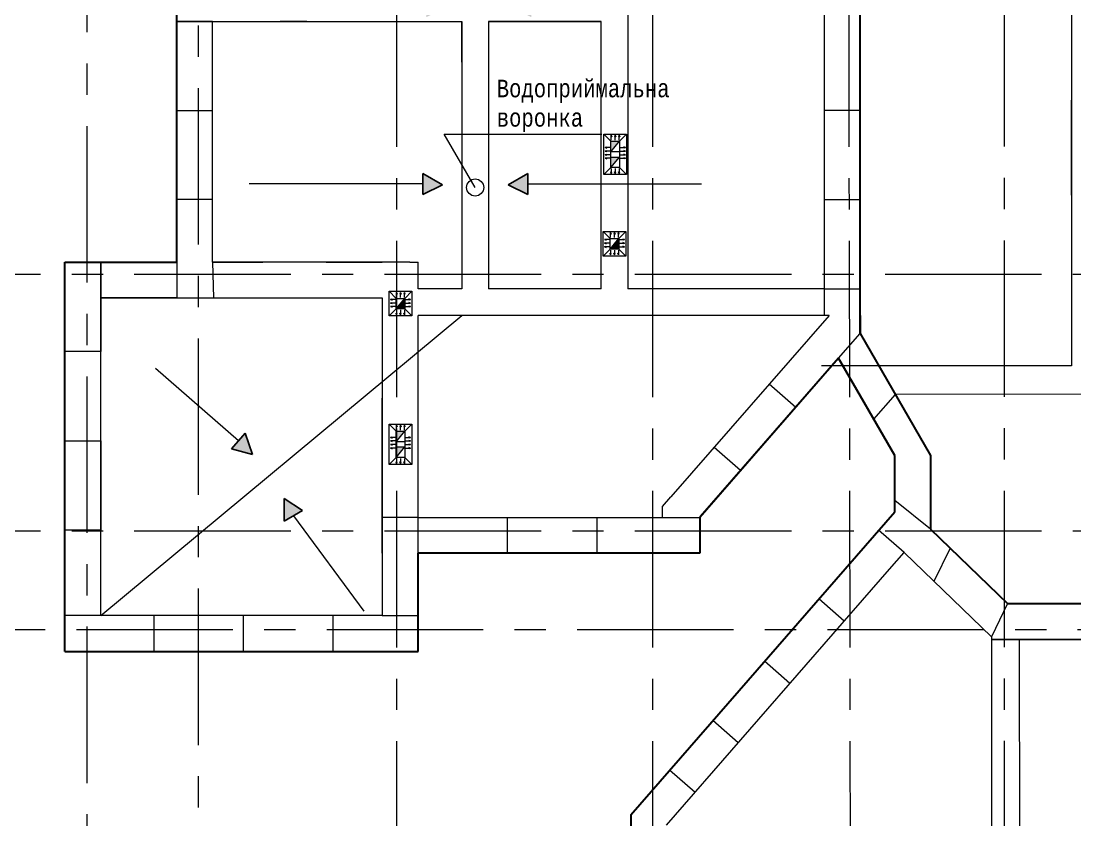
# Model space of a CAD drawing. Header units: millimetres. Extents: x -689206 to 4969298, y -1019800 to 703299.
# Drawn here: x 806179 to 821151, y -362567 to -351215 of the extents above; entities that cross this region are included whole.
import ezdxf

# ---------------------------------------------------------------- set-up
doc = ezdxf.new("R2010")
doc.units = ezdxf.units.MM
doc.linetypes.add('осеваяX2', pattern=[101.6, 63.5, -12.7, 12.7, -12.7])
doc.layers.add('кровля', color=211, linetype='Continuous')
doc.layers.add('четотам', color=7, linetype='Continuous')
doc.layers.add('РАЗМЕРЫ', color=7, linetype='Continuous', lineweight=9)
doc.layers.add('стены', color=7, linetype='Continuous', lineweight=20)
doc.styles.add('Аннотативный', font='isocteur.ttf', dxfattribs={"width": 0.7, "height": 250})

msp = doc.modelspace()

# ---------------------------------------------------------------- hatches: boundary and pattern name
at = {"layer": 'кровля', "lineweight": 5}
h = msp.add_hatch(color=7, dxfattribs=at)
h.dxf.hatch_style = 1
h.paths.add_polyline_path([(814564.4, -352862), (814572.5, -352862), (814564.4, -352838.3)])
h.paths.add_polyline_path([(814556.3, -352862), (814564.4, -352862), (814564.4, -352838.3)])
h = msp.add_hatch(color=7, dxfattribs=at)
h.dxf.hatch_style = 1
h.paths.add_polyline_path([(814619.7, -352862), (814627.8, -352862), (814619.7, -352838.3)])
h.paths.add_polyline_path([(814611.5, -352862), (814619.7, -352862), (814619.7, -352838.3)])
h = msp.add_hatch(color=7, dxfattribs=at)
h.dxf.hatch_style = 1
h.paths.add_polyline_path([(814675, -352838.3), (814666.8, -352862), (814675, -352862)])
h.paths.add_polyline_path([(814675, -352838.3), (814675, -352862), (814683.1, -352862)])
h = msp.add_hatch(color=7, dxfattribs=at)
h.dxf.hatch_style = 1
h.paths.add_polyline_path([(814475.7, -353012.6), (814499.3, -353020.8), (814499.3, -353012.6)])
h.paths.add_polyline_path([(814475.7, -353012.6), (814499.3, -353012.6), (814499.3, -353004.5)])
h = msp.add_hatch(color=7, dxfattribs=at)
h.dxf.hatch_style = 1
h.paths.add_polyline_path([(814740, -353012.6), (814740, -353020.8), (814763.7, -353012.6)])
h.paths.add_polyline_path([(814740, -353004.5), (814740, -353012.6), (814763.7, -353012.6)])
h = msp.add_hatch(color=7, dxfattribs=at)
h.dxf.hatch_style = 1
h.paths.add_polyline_path([(814475.7, -353062.4), (814499.3, -353070.6), (814499.3, -353062.4)])
h.paths.add_polyline_path([(814475.7, -353062.4), (814499.3, -353062.4), (814499.3, -353054.3)])
h = msp.add_hatch(color=7, dxfattribs=at)
h.dxf.hatch_style = 1
h.paths.add_polyline_path([(814475.7, -353113.7), (814499.3, -353121.8), (814499.3, -353113.7)])
h.paths.add_polyline_path([(814475.7, -353113.7), (814499.3, -353113.7), (814499.3, -353105.5)])
h = msp.add_hatch(color=7, dxfattribs=at)
h.dxf.hatch_style = 1
h.paths.add_polyline_path([(814499.3, -353164.9), (814499.3, -353156.8), (814475.7, -353164.9)])
h.paths.add_polyline_path([(814499.3, -353173.1), (814499.3, -353164.9), (814475.7, -353164.9)])
h = msp.add_hatch(color=7, dxfattribs=at)
h.dxf.hatch_style = 1
h.paths.add_polyline_path([(814740, -353062.4), (814740, -353070.6), (814763.7, -353062.4)])
h.paths.add_polyline_path([(814740, -353054.3), (814740, -353062.4), (814763.7, -353062.4)])
h = msp.add_hatch(color=7, dxfattribs=at)
h.dxf.hatch_style = 1
h.paths.add_polyline_path([(814740, -353113.7), (814740, -353121.8), (814763.7, -353113.7)])
h.paths.add_polyline_path([(814740, -353105.5), (814740, -353113.7), (814763.7, -353113.7)])
h = msp.add_hatch(color=7, dxfattribs=at)
h.dxf.hatch_style = 1
h.paths.add_polyline_path([(814763.7, -353164.9), (814740, -353156.8), (814740, -353164.9)])
h.paths.add_polyline_path([(814763.7, -353164.9), (814740, -353164.9), (814740, -353173.1)])
h = msp.add_hatch(color=7, dxfattribs=at)
h.dxf.hatch_style = 1
h.paths.add_polyline_path([(814564.4, -353382.2), (814572.5, -353358.6), (814564.4, -353358.6)])
h.paths.add_polyline_path([(814564.4, -353382.2), (814564.4, -353358.6), (814556.3, -353358.6)])
h = msp.add_hatch(color=7, dxfattribs=at)
h.dxf.hatch_style = 1
h.paths.add_polyline_path([(814619.7, -353382.2), (814627.8, -353358.6), (814619.7, -353358.6)])
h.paths.add_polyline_path([(814619.7, -353382.2), (814619.7, -353358.6), (814611.5, -353358.6)])
h = msp.add_hatch(color=7, dxfattribs=at)
h.dxf.hatch_style = 1
h.paths.add_polyline_path([(814675, -353358.6), (814666.8, -353358.6), (814675, -353382.2)])
h.paths.add_polyline_path([(814683.1, -353358.6), (814675, -353358.6), (814675, -353382.2)])
at = {"layer": 'кровля', "lineweight": 5, "true_color": 0x000000}
h = msp.add_hatch(color=18, dxfattribs=at)
h.dxf.hatch_style = 1
h.paths.add_polyline_path([(814554.4, -354245.1), (814562.5, -354245.1), (814554.4, -354221.4)])
h.paths.add_polyline_path([(814546.3, -354245.1), (814554.4, -354245.1), (814554.4, -354221.4)])
h = msp.add_hatch(color=18, dxfattribs=at)
h.dxf.hatch_style = 1
h.paths.add_polyline_path([(814609.7, -354245.1), (814617.8, -354245.1), (814609.7, -354221.4)])
h.paths.add_polyline_path([(814601.5, -354245.1), (814609.7, -354245.1), (814609.7, -354221.4)])
h = msp.add_hatch(color=18, dxfattribs=at)
h.dxf.hatch_style = 1
h.paths.add_polyline_path([(814665, -354221.4), (814656.8, -354245.1), (814665, -354245.1)])
h.paths.add_polyline_path([(814665, -354221.4), (814665, -354245.1), (814673.1, -354245.1)])
h = msp.add_hatch(color=18, dxfattribs=at)
h.dxf.hatch_style = 1
h.paths.add_polyline_path([(814465.7, -354320.8), (814489.3, -354329), (814489.3, -354320.8)])
h.paths.add_polyline_path([(814465.7, -354320.8), (814489.3, -354320.8), (814489.3, -354312.7)])
h = msp.add_hatch(color=18, dxfattribs=at)
h.dxf.hatch_style = 1
h.paths.add_polyline_path([(814465.7, -354372.1), (814489.3, -354380.2), (814489.3, -354372.1)])
h.paths.add_polyline_path([(814465.7, -354372.1), (814489.3, -354372.1), (814489.3, -354363.9)])
h = msp.add_hatch(color=18, dxfattribs=at)
h.dxf.hatch_style = 1
h.paths.add_polyline_path([(814730, -354320.8), (814730, -354329), (814753.7, -354320.8)])
h.paths.add_polyline_path([(814730, -354312.7), (814730, -354320.8), (814753.7, -354320.8)])
h = msp.add_hatch(color=18, dxfattribs=at)
h.dxf.hatch_style = 1
h.paths.add_polyline_path([(814730, -354372.1), (814730, -354380.2), (814753.7, -354372.1)])
h.paths.add_polyline_path([(814730, -354363.9), (814730, -354372.1), (814753.7, -354372.1)])
h = msp.add_hatch(color=18, dxfattribs=at)
h.dxf.hatch_style = 1
h.paths.add_polyline_path([(814489.3, -354423.3), (814489.3, -354415.2), (814465.7, -354423.3)])
h.paths.add_polyline_path([(814489.3, -354431.5), (814489.3, -354423.3), (814465.7, -354423.3)])
h = msp.add_hatch(color=18, dxfattribs=at)
h.dxf.hatch_style = 1
h.paths.add_polyline_path([(814554.4, -354539.1), (814562.5, -354515.5), (814554.4, -354515.5)])
h.paths.add_polyline_path([(814554.4, -354539.1), (814554.4, -354515.5), (814546.3, -354515.5)])
h = msp.add_hatch(color=18, dxfattribs=at)
h.dxf.hatch_style = 1
h.paths.add_polyline_path([(814609.7, -354539.1), (814617.8, -354515.5), (814609.7, -354515.5)])
h.paths.add_polyline_path([(814609.7, -354539.1), (814609.7, -354515.5), (814601.5, -354515.5)])
h = msp.add_hatch(color=18, dxfattribs=at)
h.dxf.hatch_style = 1
h.paths.add_polyline_path([(814665, -354515.5), (814656.8, -354515.5), (814665, -354539.1)])
h.paths.add_polyline_path([(814673.1, -354515.5), (814665, -354515.5), (814665, -354539.1)])
h = msp.add_hatch(color=18, dxfattribs=at)
h.dxf.hatch_style = 1
h.paths.add_polyline_path([(814753.7, -354423.3), (814730, -354415.2), (814730, -354423.3)])
h.paths.add_polyline_path([(814753.7, -354423.3), (814730, -354423.3), (814730, -354431.5)])
h = msp.add_hatch(color=18, dxfattribs=at)
h.dxf.hatch_style = 1
h.paths.add_polyline_path([(811514.4, -355095.1), (811522.5, -355095.1), (811514.4, -355071.4)])
h.paths.add_polyline_path([(811506.3, -355095.1), (811514.4, -355095.1), (811514.4, -355071.4)])
h = msp.add_hatch(color=18, dxfattribs=at)
h.dxf.hatch_style = 1
h.paths.add_polyline_path([(811569.7, -355095.1), (811577.8, -355095.1), (811569.7, -355071.4)])
h.paths.add_polyline_path([(811561.5, -355095.1), (811569.7, -355095.1), (811569.7, -355071.4)])
h = msp.add_hatch(color=18, dxfattribs=at)
h.dxf.hatch_style = 1
h.paths.add_polyline_path([(811625, -355071.4), (811616.8, -355095.1), (811625, -355095.1)])
h.paths.add_polyline_path([(811625, -355071.4), (811625, -355095.1), (811633.1, -355095.1)])
h = msp.add_hatch(color=18, dxfattribs=at)
h.dxf.hatch_style = 1
h.paths.add_polyline_path([(811425.7, -355170.8), (811449.3, -355179), (811449.3, -355170.8)])
h.paths.add_polyline_path([(811425.7, -355170.8), (811449.3, -355170.8), (811449.3, -355162.7)])
h = msp.add_hatch(color=18, dxfattribs=at)
h.dxf.hatch_style = 1
h.paths.add_polyline_path([(811425.7, -355222.1), (811449.3, -355230.2), (811449.3, -355222.1)])
h.paths.add_polyline_path([(811425.7, -355222.1), (811449.3, -355222.1), (811449.3, -355213.9)])
h = msp.add_hatch(color=18, dxfattribs=at)
h.dxf.hatch_style = 1
h.paths.add_polyline_path([(811449.3, -355273.3), (811449.3, -355265.2), (811425.7, -355273.3)])
h.paths.add_polyline_path([(811449.3, -355281.5), (811449.3, -355273.3), (811425.7, -355273.3)])
h = msp.add_hatch(color=18, dxfattribs=at)
h.dxf.hatch_style = 1
h.paths.add_polyline_path([(811690, -355170.8), (811690, -355179), (811713.7, -355170.8)])
h.paths.add_polyline_path([(811690, -355162.7), (811690, -355170.8), (811713.7, -355170.8)])
h = msp.add_hatch(color=18, dxfattribs=at)
h.dxf.hatch_style = 1
h.paths.add_polyline_path([(811690, -355222.1), (811690, -355230.2), (811713.7, -355222.1)])
h.paths.add_polyline_path([(811690, -355213.9), (811690, -355222.1), (811713.7, -355222.1)])
h = msp.add_hatch(color=18, dxfattribs=at)
h.dxf.hatch_style = 1
h.paths.add_polyline_path([(811713.7, -355273.3), (811690, -355265.2), (811690, -355273.3)])
h.paths.add_polyline_path([(811713.7, -355273.3), (811690, -355273.3), (811690, -355281.5)])
h = msp.add_hatch(color=18, dxfattribs=at)
h.dxf.hatch_style = 1
h.paths.add_polyline_path([(811514.4, -355389.1), (811522.5, -355365.5), (811514.4, -355365.5)])
h.paths.add_polyline_path([(811514.4, -355389.1), (811514.4, -355365.5), (811506.3, -355365.5)])
h = msp.add_hatch(color=18, dxfattribs=at)
h.dxf.hatch_style = 1
h.paths.add_polyline_path([(811569.7, -355389.1), (811577.8, -355365.5), (811569.7, -355365.5)])
h.paths.add_polyline_path([(811569.7, -355389.1), (811569.7, -355365.5), (811561.5, -355365.5)])
h = msp.add_hatch(color=18, dxfattribs=at)
h.dxf.hatch_style = 1
h.paths.add_polyline_path([(811625, -355365.5), (811616.8, -355365.5), (811625, -355389.1)])
h.paths.add_polyline_path([(811633.1, -355365.5), (811625, -355365.5), (811625, -355389.1)])
at = {"layer": 'кровля', "lineweight": 5}
h = msp.add_hatch(color=7, dxfattribs=at)
h.dxf.hatch_style = 1
h.paths.add_polyline_path([(811514.4, -356982), (811522.5, -356982), (811514.4, -356958.3)])
h.paths.add_polyline_path([(811506.3, -356982), (811514.4, -356982), (811514.4, -356958.3)])
h = msp.add_hatch(color=7, dxfattribs=at)
h.dxf.hatch_style = 1
h.paths.add_polyline_path([(811569.7, -356982), (811577.8, -356982), (811569.7, -356958.3)])
h.paths.add_polyline_path([(811561.5, -356982), (811569.7, -356982), (811569.7, -356958.3)])
h = msp.add_hatch(color=7, dxfattribs=at)
h.dxf.hatch_style = 1
h.paths.add_polyline_path([(811625, -356958.3), (811616.8, -356982), (811625, -356982)])
h.paths.add_polyline_path([(811625, -356958.3), (811625, -356982), (811633.1, -356982)])
h = msp.add_hatch(color=7, dxfattribs=at)
h.dxf.hatch_style = 1
h.paths.add_polyline_path([(811425.7, -357132.6), (811449.3, -357140.8), (811449.3, -357132.6)])
h.paths.add_polyline_path([(811425.7, -357132.6), (811449.3, -357132.6), (811449.3, -357124.5)])
h = msp.add_hatch(color=7, dxfattribs=at)
h.dxf.hatch_style = 1
h.paths.add_polyline_path([(811425.7, -357182.4), (811449.3, -357190.6), (811449.3, -357182.4)])
h.paths.add_polyline_path([(811425.7, -357182.4), (811449.3, -357182.4), (811449.3, -357174.3)])
h = msp.add_hatch(color=7, dxfattribs=at)
h.dxf.hatch_style = 1
h.paths.add_polyline_path([(811690, -357132.6), (811690, -357140.8), (811713.7, -357132.6)])
h.paths.add_polyline_path([(811690, -357124.5), (811690, -357132.6), (811713.7, -357132.6)])
h = msp.add_hatch(color=7, dxfattribs=at)
h.dxf.hatch_style = 1
h.paths.add_polyline_path([(811690, -357182.4), (811690, -357190.6), (811713.7, -357182.4)])
h.paths.add_polyline_path([(811690, -357174.3), (811690, -357182.4), (811713.7, -357182.4)])
h = msp.add_hatch(color=7, dxfattribs=at)
h.dxf.hatch_style = 1
h.paths.add_polyline_path([(811425.7, -357233.7), (811449.3, -357241.8), (811449.3, -357233.7)])
h.paths.add_polyline_path([(811425.7, -357233.7), (811449.3, -357233.7), (811449.3, -357225.5)])
h = msp.add_hatch(color=7, dxfattribs=at)
h.dxf.hatch_style = 1
h.paths.add_polyline_path([(811449.3, -357284.9), (811449.3, -357276.8), (811425.7, -357284.9)])
h.paths.add_polyline_path([(811449.3, -357293.1), (811449.3, -357284.9), (811425.7, -357284.9)])
h = msp.add_hatch(color=7, dxfattribs=at)
h.dxf.hatch_style = 1
h.paths.add_polyline_path([(811690, -357233.7), (811690, -357241.8), (811713.7, -357233.7)])
h.paths.add_polyline_path([(811690, -357225.5), (811690, -357233.7), (811713.7, -357233.7)])
h = msp.add_hatch(color=7, dxfattribs=at)
h.dxf.hatch_style = 1
h.paths.add_polyline_path([(811713.7, -357284.9), (811690, -357276.8), (811690, -357284.9)])
h.paths.add_polyline_path([(811713.7, -357284.9), (811690, -357284.9), (811690, -357293.1)])
h = msp.add_hatch(color=7, dxfattribs=at)
h.dxf.hatch_style = 1
h.paths.add_polyline_path([(811514.4, -357502.2), (811522.5, -357478.6), (811514.4, -357478.6)])
h.paths.add_polyline_path([(811514.4, -357502.2), (811514.4, -357478.6), (811506.3, -357478.6)])
h = msp.add_hatch(color=7, dxfattribs=at)
h.dxf.hatch_style = 1
h.paths.add_polyline_path([(811569.7, -357502.2), (811577.8, -357478.6), (811569.7, -357478.6)])
h.paths.add_polyline_path([(811569.7, -357502.2), (811569.7, -357478.6), (811561.5, -357478.6)])
h = msp.add_hatch(color=7, dxfattribs=at)
h.dxf.hatch_style = 1
h.paths.add_polyline_path([(811625, -357478.6), (811616.8, -357478.6), (811625, -357502.2)])
h.paths.add_polyline_path([(811633.1, -357478.6), (811625, -357478.6), (811625, -357502.2)])
at = {"layer": 'РАЗМЕРЫ', "linetype": 'ByBlock', "lineweight": 13, "ltscale": 35}
h = msp.add_hatch(color=0, dxfattribs=at)
h.dxf.hatch_style = 1
h.paths.add_polyline_path([(809350.1, -357087), (809169.3, -357293.7), (809350.1, -357342.2)])
h.paths.add_polyline_path([(809364.6, -357070.4), (809350.1, -357087), (809350.1, -357342.2), (809467.9, -357373.7)])
h.paths.add_polyline_path([(810175.4, -358172.5), (809918.4, -358000.5), (809918.5, -358320.9)])
h.paths.add_polyline_path([(811887.4, -353381.9), (811887.4, -353678.6), (812164.9, -353542.1)])
h.paths.add_polyline_path([(813377.1, -353381.9), (813099.7, -353542.1), (813377.1, -353678.6)])
h.paths.add_polyline_path([(811937.4, -350861.9), (811937.4, -351158.6), (812214.9, -351022.1)])
h.paths.add_polyline_path([(813427.1, -350861.9), (813149.7, -351022.1), (813427.1, -351158.6)])
h.paths.add_polyline_path([(812174.9, -348422.1), (811897.4, -348261.9), (811897.4, -348558.6)])
h.paths.add_polyline_path([(813387.1, -348261.9), (813109.7, -348422.1), (813387.1, -348558.6)])
h.paths.add_polyline_path([(809350.1, -344717.4), (809114.5, -344809.9), (809346.4, -344994.9), (809350.1, -344977.6)])
h.paths.add_polyline_path([(809412.7, -344692.9), (809350.1, -344717.4), (809350.1, -344977.6)])
h.paths.add_polyline_path([(810214.9, -343839.6), (809983.9, -343653.5), (809916, -343955.1)])
at = {"layer": 'РАЗМЕРЫ', "lineweight": 5, "ltscale": 150}
h = msp.add_hatch(color=256, dxfattribs=at)
h.dxf.hatch_style = 1
h.paths.add_polyline_path([(814682.2, -352923.4), (814557.2, -352923.4), (814557.2, -353073.4)])
h.paths.add_polyline_path([(814682.2, -353147.1), (814557.2, -353147.1), (814557.2, -353297.1)])
h = msp.add_hatch(color=256, dxfattribs=at)
h.dxf.hatch_style = 1
h.paths.add_polyline_path([(814672.2, -354455.3), (814672.2, -354305.3), (814547.2, -354455.3)])
h = msp.add_hatch(color=256, dxfattribs=at)
h.dxf.hatch_style = 1
h.paths.add_polyline_path([(811632.2, -355305.3), (811632.2, -355155.3), (811507.2, -355305.3)])
h = msp.add_hatch(color=256, dxfattribs=at)
h.dxf.hatch_style = 1
h.paths.add_polyline_path([(811632.2, -357043.4), (811507.2, -357043.4), (811507.2, -357193.4)])
h.paths.add_polyline_path([(811632.2, -357267.1), (811507.2, -357267.1), (811507.2, -357417.1)])

# ---------------------------------------------------------------- linework, layer by layer
at = {"layer": 'кровля', "color": 7, "lineweight": 5}
for p, q in [((814557.2, -352923.4), (814457.2, -352823.4)), ((814564.4, -352838.3), (814556.3, -352862)), ((814556.3, -352862), (814564.4, -352862)), ((814564.4, -352908.3), (814564.4, -352838.3)), ((814564.4, -352838.3), (814572.5, -352862)), ((814572.5, -352862), (814564.4, -352862)), ((814619.7, -352838.3), (814611.5, -352862)), ((814611.5, -352862), (814619.7, -352862)), ((814619.7, -352908.3), (814619.7, -352838.3)), ((814619.7, -352838.3), (814627.8, -352862)), ((814627.8, -352862), (814619.7, -352862)), ((814675, -352838.3), (814666.8, -352862)), ((814666.8, -352862), (814675, -352862)), ((814675, -352908.3), (814675, -352838.3)), ((814675, -352838.3), (814683.1, -352862)), ((814683.1, -352862), (814675, -352862)), ((814682.2, -352923.4), (814782.2, -352823.4)), ((814475.7, -353012.6), (814499.3, -353004.5)), ((814545.7, -353012.6), (814475.7, -353012.6)), ((814475.7, -353012.6), (814499.3, -353020.8)), ((814499.3, -353004.5), (814499.3, -353012.6)), ((814499.3, -353020.8), (814499.3, -353012.6)), ((814693.7, -353012.6), (814763.7, -353012.6)), ((814763.7, -353012.6), (814740, -353004.5)), ((814740, -353004.5), (814740, -353012.6)), ((814763.7, -353012.6), (814740, -353020.8)), ((814740, -353020.8), (814740, -353012.6)), ((814475.7, -353062.4), (814499.3, -353054.3)), ((814545.7, -353062.4), (814475.7, -353062.4)), ((814475.7, -353062.4), (814499.3, -353070.6)), ((814475.7, -353113.7), (814499.3, -353105.5)), ((814545.7, -353113.7), (814475.7, -353113.7)), ((814475.7, -353113.7), (814499.3, -353121.8)), ((814475.7, -353164.9), (814499.3, -353156.8)), ((814545.7, -353164.9), (814475.7, -353164.9)), ((814475.7, -353164.9), (814499.3, -353173.1)), ((814499.3, -353054.3), (814499.3, -353062.4)), ((814499.3, -353070.6), (814499.3, -353062.4)), ((814499.3, -353105.5), (814499.3, -353113.7)), ((814499.3, -353121.8), (814499.3, -353113.7)), ((814499.3, -353156.8), (814499.3, -353164.9)), ((814499.3, -353173.1), (814499.3, -353164.9)), ((814693.7, -353062.4), (814763.7, -353062.4)), ((814693.7, -353113.7), (814763.7, -353113.7)), ((814693.7, -353164.9), (814763.7, -353164.9)), ((814763.7, -353062.4), (814740, -353054.3)), ((814740, -353054.3), (814740, -353062.4)), ((814763.7, -353062.4), (814740, -353070.6)), ((814740, -353070.6), (814740, -353062.4)), ((814763.7, -353113.7), (814740, -353105.5)), ((814740, -353105.5), (814740, -353113.7)), ((814763.7, -353113.7), (814740, -353121.8)), ((814740, -353121.8), (814740, -353113.7)), ((814763.7, -353164.9), (814740, -353156.8)), ((814740, -353156.8), (814740, -353164.9)), ((814763.7, -353164.9), (814740, -353173.1)), ((814740, -353173.1), (814740, -353164.9)), ((814557.2, -353297.1), (814457.2, -353397.1)), ((814564.4, -353312.2), (814564.4, -353382.2)), ((814619.7, -353312.2), (814619.7, -353382.2)), ((814675, -353312.2), (814675, -353382.2)), ((814682.2, -353297.1), (814782.2, -353397.1)), ((814564.4, -353382.2), (814556.3, -353358.6)), ((814556.3, -353358.6), (814564.4, -353358.6)), ((814564.4, -353382.2), (814572.5, -353358.6)), ((814572.5, -353358.6), (814564.4, -353358.6)), ((814619.7, -353382.2), (814611.5, -353358.6)), ((814611.5, -353358.6), (814619.7, -353358.6)), ((814619.7, -353382.2), (814627.8, -353358.6)), ((814627.8, -353358.6), (814619.7, -353358.6)), ((814675, -353382.2), (814666.8, -353358.6)), ((814666.8, -353358.6), (814675, -353358.6)), ((814675, -353382.2), (814683.1, -353358.6)), ((814683.1, -353358.6), (814675, -353358.6)), ((811507.2, -357043.4), (811407.2, -356943.4)), ((811514.4, -356958.3), (811506.3, -356982)), ((811506.3, -356982), (811514.4, -356982)), ((811514.4, -357028.3), (811514.4, -356958.3)), ((811514.4, -356958.3), (811522.5, -356982)), ((811522.5, -356982), (811514.4, -356982)), ((811569.7, -356958.3), (811561.5, -356982)), ((811561.5, -356982), (811569.7, -356982)), ((811569.7, -357028.3), (811569.7, -356958.3)), ((811569.7, -356958.3), (811577.8, -356982)), ((811577.8, -356982), (811569.7, -356982)), ((811625, -356958.3), (811616.8, -356982)), ((811616.8, -356982), (811625, -356982)), ((811625, -357028.3), (811625, -356958.3)), ((811625, -356958.3), (811633.1, -356982)), ((811633.1, -356982), (811625, -356982)), ((811632.2, -357043.4), (811732.2, -356943.4)), ((811425.7, -357132.6), (811449.3, -357124.5)), ((811495.7, -357132.6), (811425.7, -357132.6)), ((811425.7, -357132.6), (811449.3, -357140.8)), ((811425.7, -357182.4), (811449.3, -357174.3)), ((811495.7, -357182.4), (811425.7, -357182.4)), ((811425.7, -357182.4), (811449.3, -357190.6)), ((811449.3, -357124.5), (811449.3, -357132.6)), ((811449.3, -357140.8), (811449.3, -357132.6)), ((811449.3, -357174.3), (811449.3, -357182.4)), ((811449.3, -357190.6), (811449.3, -357182.4)), ((811643.7, -357132.6), (811713.7, -357132.6)), ((811643.7, -357182.4), (811713.7, -357182.4)), ((811713.7, -357132.6), (811690, -357124.5)), ((811690, -357124.5), (811690, -357132.6)), ((811713.7, -357132.6), (811690, -357140.8)), ((811690, -357140.8), (811690, -357132.6)), ((811713.7, -357182.4), (811690, -357174.3)), ((811690, -357174.3), (811690, -357182.4)), ((811713.7, -357182.4), (811690, -357190.6)), ((811690, -357190.6), (811690, -357182.4)), ((811425.7, -357233.7), (811449.3, -357225.5)), ((811495.7, -357233.7), (811425.7, -357233.7)), ((811425.7, -357233.7), (811449.3, -357241.8)), ((811425.7, -357284.9), (811449.3, -357276.8)), ((811495.7, -357284.9), (811425.7, -357284.9)), ((811425.7, -357284.9), (811449.3, -357293.1)), ((811449.3, -357225.5), (811449.3, -357233.7)), ((811449.3, -357241.8), (811449.3, -357233.7)), ((811449.3, -357276.8), (811449.3, -357284.9)), ((811449.3, -357293.1), (811449.3, -357284.9)), ((811643.7, -357233.7), (811713.7, -357233.7)), ((811643.7, -357284.9), (811713.7, -357284.9)), ((811713.7, -357233.7), (811690, -357225.5)), ((811690, -357225.5), (811690, -357233.7)), ((811713.7, -357233.7), (811690, -357241.8)), ((811690, -357241.8), (811690, -357233.7)), ((811713.7, -357284.9), (811690, -357276.8)), ((811690, -357276.8), (811690, -357284.9)), ((811713.7, -357284.9), (811690, -357293.1)), ((811690, -357293.1), (811690, -357284.9)), ((811507.2, -357417.1), (811407.2, -357517.1)), ((811514.4, -357502.2), (811506.3, -357478.6)), ((811506.3, -357478.6), (811514.4, -357478.6)), ((811514.4, -357432.2), (811514.4, -357502.2)), ((811514.4, -357502.2), (811522.5, -357478.6)), ((811522.5, -357478.6), (811514.4, -357478.6)), ((811569.7, -357502.2), (811561.5, -357478.6)), ((811561.5, -357478.6), (811569.7, -357478.6)), ((811569.7, -357432.2), (811569.7, -357502.2)), ((811569.7, -357502.2), (811577.8, -357478.6)), ((811577.8, -357478.6), (811569.7, -357478.6)), ((811625, -357502.2), (811616.8, -357478.6)), ((811616.8, -357478.6), (811625, -357478.6)), ((811625, -357432.2), (811625, -357502.2)), ((811625, -357502.2), (811633.1, -357478.6)), ((811633.1, -357478.6), (811625, -357478.6)), ((811632.2, -357417.1), (811732.2, -357517.1))]:
    msp.add_line(p, q, dxfattribs=at)
at = {"layer": 'кровля', "color": 18, "lineweight": 5, "true_color": 0x000000}
for p, q in [((814547.2, -354305.3), (814447.2, -354205.3)), ((814554.4, -354221.4), (814546.3, -354245.1)), ((814554.4, -354291.4), (814554.4, -354221.4)), ((814554.4, -354221.4), (814562.5, -354245.1)), ((814609.7, -354221.4), (814601.5, -354245.1)), ((814609.7, -354291.4), (814609.7, -354221.4)), ((814609.7, -354221.4), (814617.8, -354245.1)), ((814665, -354221.4), (814656.8, -354245.1)), ((814665, -354291.4), (814665, -354221.4)), ((814665, -354221.4), (814673.1, -354245.1)), ((814672.2, -354305.3), (814772.2, -354205.3)), ((814465.7, -354320.8), (814489.3, -354312.7)), ((814535.7, -354320.8), (814465.7, -354320.8)), ((814465.7, -354320.8), (814489.3, -354329)), ((814465.7, -354372.1), (814489.3, -354363.9)), ((814535.7, -354372.1), (814465.7, -354372.1)), ((814465.7, -354372.1), (814489.3, -354380.2)), ((814489.3, -354312.7), (814489.3, -354320.8)), ((814489.3, -354329), (814489.3, -354320.8)), ((814489.3, -354363.9), (814489.3, -354372.1)), ((814489.3, -354380.2), (814489.3, -354372.1)), ((814546.3, -354245.1), (814554.4, -354245.1)), ((814562.5, -354245.1), (814554.4, -354245.1)), ((814601.5, -354245.1), (814609.7, -354245.1)), ((814617.8, -354245.1), (814609.7, -354245.1)), ((814656.8, -354245.1), (814665, -354245.1)), ((814673.1, -354245.1), (814665, -354245.1)), ((814683.7, -354320.8), (814753.7, -354320.8)), ((814683.7, -354372.1), (814753.7, -354372.1)), ((814753.7, -354320.8), (814730, -354312.7)), ((814730, -354312.7), (814730, -354320.8)), ((814753.7, -354320.8), (814730, -354329)), ((814730, -354329), (814730, -354320.8)), ((814753.7, -354372.1), (814730, -354363.9)), ((814730, -354363.9), (814730, -354372.1)), ((814753.7, -354372.1), (814730, -354380.2)), ((814730, -354380.2), (814730, -354372.1)), ((814547.2, -354455.3), (814447.2, -354555.3)), ((814465.7, -354423.3), (814489.3, -354415.2)), ((814535.7, -354423.3), (814465.7, -354423.3)), ((814465.7, -354423.3), (814489.3, -354431.5)), ((814489.3, -354415.2), (814489.3, -354423.3)), ((814489.3, -354431.5), (814489.3, -354423.3)), ((814554.4, -354539.1), (814546.3, -354515.5)), ((814546.3, -354515.5), (814554.4, -354515.5)), ((814554.4, -354469.1), (814554.4, -354539.1)), ((814554.4, -354539.1), (814562.5, -354515.5)), ((814562.5, -354515.5), (814554.4, -354515.5)), ((814609.7, -354539.1), (814601.5, -354515.5)), ((814601.5, -354515.5), (814609.7, -354515.5)), ((814609.7, -354469.1), (814609.7, -354539.1)), ((814609.7, -354539.1), (814617.8, -354515.5)), ((814617.8, -354515.5), (814609.7, -354515.5)), ((814665, -354539.1), (814656.8, -354515.5)), ((814656.8, -354515.5), (814665, -354515.5)), ((814665, -354469.1), (814665, -354539.1)), ((814665, -354539.1), (814673.1, -354515.5)), ((814673.1, -354515.5), (814665, -354515.5)), ((814672.2, -354455.3), (814772.2, -354555.3)), ((814683.7, -354423.3), (814753.7, -354423.3)), ((814753.7, -354423.3), (814730, -354415.2)), ((814730, -354415.2), (814730, -354423.3)), ((814753.7, -354423.3), (814730, -354431.5)), ((814730, -354431.5), (814730, -354423.3)), ((811507.2, -355155.3), (811407.2, -355055.3)), ((811514.4, -355071.4), (811506.3, -355095.1)), ((811506.3, -355095.1), (811514.4, -355095.1)), ((811514.4, -355141.4), (811514.4, -355071.4)), ((811514.4, -355071.4), (811522.5, -355095.1)), ((811522.5, -355095.1), (811514.4, -355095.1)), ((811569.7, -355071.4), (811561.5, -355095.1)), ((811561.5, -355095.1), (811569.7, -355095.1)), ((811569.7, -355141.4), (811569.7, -355071.4)), ((811569.7, -355071.4), (811577.8, -355095.1)), ((811577.8, -355095.1), (811569.7, -355095.1)), ((811625, -355071.4), (811616.8, -355095.1)), ((811616.8, -355095.1), (811625, -355095.1)), ((811625, -355141.4), (811625, -355071.4)), ((811625, -355071.4), (811633.1, -355095.1)), ((811633.1, -355095.1), (811625, -355095.1)), ((811632.2, -355155.3), (811732.2, -355055.3)), ((811425.7, -355170.8), (811449.3, -355162.7)), ((811495.7, -355170.8), (811425.7, -355170.8)), ((811425.7, -355170.8), (811449.3, -355179)), ((811425.7, -355222.1), (811449.3, -355213.9)), ((811495.7, -355222.1), (811425.7, -355222.1)), ((811425.7, -355222.1), (811449.3, -355230.2)), ((811425.7, -355273.3), (811449.3, -355265.2)), ((811495.7, -355273.3), (811425.7, -355273.3)), ((811425.7, -355273.3), (811449.3, -355281.5)), ((811449.3, -355162.7), (811449.3, -355170.8)), ((811449.3, -355179), (811449.3, -355170.8)), ((811449.3, -355213.9), (811449.3, -355222.1)), ((811449.3, -355230.2), (811449.3, -355222.1)), ((811449.3, -355265.2), (811449.3, -355273.3)), ((811449.3, -355281.5), (811449.3, -355273.3)), ((811643.7, -355170.8), (811713.7, -355170.8)), ((811643.7, -355222.1), (811713.7, -355222.1)), ((811643.7, -355273.3), (811713.7, -355273.3)), ((811713.7, -355170.8), (811690, -355162.7)), ((811690, -355162.7), (811690, -355170.8)), ((811713.7, -355170.8), (811690, -355179)), ((811690, -355179), (811690, -355170.8)), ((811713.7, -355222.1), (811690, -355213.9)), ((811690, -355213.9), (811690, -355222.1)), ((811713.7, -355222.1), (811690, -355230.2)), ((811690, -355230.2), (811690, -355222.1)), ((811713.7, -355273.3), (811690, -355265.2)), ((811690, -355265.2), (811690, -355273.3)), ((811713.7, -355273.3), (811690, -355281.5)), ((811690, -355281.5), (811690, -355273.3)), ((811507.2, -355305.3), (811407.2, -355405.3)), ((811514.4, -355389.1), (811506.3, -355365.5)), ((811506.3, -355365.5), (811514.4, -355365.5)), ((811514.4, -355319.1), (811514.4, -355389.1)), ((811514.4, -355389.1), (811522.5, -355365.5)), ((811522.5, -355365.5), (811514.4, -355365.5)), ((811569.7, -355389.1), (811561.5, -355365.5)), ((811561.5, -355365.5), (811569.7, -355365.5)), ((811569.7, -355319.1), (811569.7, -355389.1)), ((811569.7, -355389.1), (811577.8, -355365.5)), ((811577.8, -355365.5), (811569.7, -355365.5)), ((811625, -355389.1), (811616.8, -355365.5)), ((811616.8, -355365.5), (811625, -355365.5)), ((811625, -355319.1), (811625, -355389.1)), ((811625, -355389.1), (811633.1, -355365.5)), ((811633.1, -355365.5), (811625, -355365.5)), ((811632.2, -355305.3), (811732.2, -355405.3))]:
    msp.add_line(p, q, dxfattribs=at)
at = {"layer": 'кровля', "color": 7, "lineweight": 5}
for points in [[(814457.2, -352823.4), (814782.2, -352823.4), (814782.2, -353397.1), (814457.2, -353397.1)], [(814557.2, -352923.4), (814682.2, -352923.4), (814682.2, -353297.1), (814557.2, -353297.1)], [(811407.2, -356943.4), (811732.2, -356943.4), (811732.2, -357517.1), (811407.2, -357517.1)], [(811507.2, -357043.4), (811632.2, -357043.4), (811632.2, -357417.1), (811507.2, -357417.1)]]:
    msp.add_lwpolyline(points, close=True, dxfattribs=at)
at = {"layer": 'кровля', "color": 18, "lineweight": 5, "true_color": 0x000000}
for points in [[(814447.2, -354205.3), (814772.2, -354205.3), (814772.2, -354555.3), (814447.2, -354555.3)], [(814547.2, -354305.3), (814672.2, -354305.3), (814672.2, -354455.3), (814547.2, -354455.3)], [(811407.2, -355055.3), (811732.2, -355055.3), (811732.2, -355405.3), (811407.2, -355405.3)], [(811507.2, -355155.3), (811632.2, -355155.3), (811632.2, -355305.3), (811507.2, -355305.3)]]:
    msp.add_lwpolyline(points, close=True, dxfattribs=at)
at = {"layer": 'РАЗМЕРЫ', "linetype": 'осеваяX2', "lineweight": 5, "ltscale": 35}
for p, q in [((808700.1, -379282.6), (808700.1, -329444.9)), ((811510.8, -329444.9), (811510.8, -379282.6)), ((817902.3, -329444.9), (817982.3, -379282.6)), ((820146.3, -329441.3), (820146.3, -379282.6)), ((807110.8, -342040.3), (807110.8, -379282.6)), ((863350.1, -354818.2), (796297.4, -354818.2)), ((863350.1, -358463), (796297.4, -358463))]:
    msp.add_line(p, q, dxfattribs=at)
at = {"layer": 'РАЗМЕРЫ', "linetype": 'ByBlock', "lineweight": 13}
for p, q in [((817590.1, -347040.3), (817590.1, -355020.3)), ((821101, -347288), (821101, -356112.3)), ((821101, -356112.3), (817549.7, -356112.3)), ((833109.9, -356499.3), (818600.1, -356521.3)), ((818724, -358768.1), (819963.5, -359965.3)), ((821940.2, -360002.3), (820360.2, -360002.3))]:
    msp.add_line(p, q, dxfattribs=at)
at = {"layer": 'РАЗМЕРЫ', "linetype": 'ByBlock', "lineweight": 30}
for p, q in [((818101, -354070.3), (818100.1, -347940.7)), ((818100.1, -355655.3), (818101, -354070.3)), ((819100.1, -358435.6), (820194.2, -359492.3)), ((820194.2, -359492.3), (827789.9, -359492.3))]:
    msp.add_line(p, q, dxfattribs=at)
at = {"layer": 'РАЗМЕРЫ', "linetype": 'ByBlock', "lineweight": 20}
for p, q in [((818101, -349340.3), (818101, -352340.3)), ((821101, -353690.3), (821101, -352340.3))]:
    msp.add_line(p, q, dxfattribs=at)
at = {"layer": 'РАЗМЕРЫ', "linetype": 'ByBlock', "lineweight": 13, "ltscale": 35}
for p, q in [((808900.1, -351220.3), (808390.1, -351220.3)), ((808390.1, -351220.3), (808900.1, -351220.3)), ((808900.1, -352490.3), (808390.1, -352490.3)), ((817590.1, -352480.3), (818100.5, -352480.3)), ((817590.1, -352480.3), (818100.5, -352480.3)), ((817590.1, -352480.3), (818100.5, -352480.3)), ((808900.1, -353750.3), (808390.1, -353750.3)), ((817590.1, -353750.3), (818100.5, -353750.3)), ((817590.1, -353750.3), (818100.5, -353750.3)), ((807310.8, -355020.3), (807310.8, -354640.3)), ((807310.8, -354640.3), (807310.8, -355910.3)), ((808390.1, -354640.3), (808390.1, -355150.3)), ((808900.1, -354640.3), (808912, -355150.3)), ((811700.1, -354640.3), (811820.8, -354640.3)), ((811820.8, -355020.3), (811820.8, -354640.3)), ((817590.1, -355020.3), (818100.5, -355020.3)), ((817590.1, -355020.3), (817590.1, -355400.3)), ((807439.7, -355150.3), (807310.8, -355150.3)), ((808390.1, -355150.3), (807439.7, -355150.3)), ((807310.8, -359662.3), (812440.1, -355400.3)), ((817793.2, -356007), (818100.1, -355655.3)), ((807310.8, -355910.3), (806800.8, -355910.3)), ((806800.8, -355910.3), (806800.8, -357180.3)), ((817184.6, -356704.5), (816807.5, -356375.5)), ((818293.2, -356873), (818600.1, -356521.3)), ((806800.8, -357180.3), (807310.8, -357180.3)), ((807310.8, -357180.3), (807310.8, -358450.3)), ((816401.5, -357601.9), (816024.5, -357272.9)), ((815290.8, -358113.7), (815410.1, -357976.9)), ((815290.8, -358267.4), (815290.8, -358113.7)), ((811820.8, -358267.4), (811310.8, -358267.4)), ((811820.8, -358777.4), (811820.8, -358267.4)), ((813090.8, -358777.4), (813090.8, -358267.4)), ((813090.8, -358267.4), (814360.8, -358267.4)), ((814360.8, -358267.4), (814360.8, -358777.4)), ((815290.8, -358267.4), (815820.8, -358267.4)), ((807310.8, -358450.3), (806800.8, -358450.3)), ((811820.8, -358777.4), (813090.8, -358777.4)), ((807310.8, -359662.3), (806800.8, -359662.3)), ((808070.8, -360172.3), (808070.8, -359662.3)), ((809340.8, -360172.3), (809340.8, -359662.3)), ((810610.8, -360172.3), (810610.8, -359662.3)), ((811310.8, -359662.3), (811820.8, -359662.3)), ((806800.8, -360172.3), (808070.8, -360172.3))]:
    msp.add_line(p, q, dxfattribs=at)
at = {"layer": 'РАЗМЕРЫ', "lineweight": 9, "ltscale": 150}
for p, q in [((812629.7, -353580.3), (812191.5, -352821.3)), ((812191.5, -352821.3), (814428.6, -352821.3)), ((811887.4, -353530.3), (809419.8, -353530.3)), ((813377.1, -353530.3), (815844.8, -353530.3)), ((809267, -357182.1), (808089.7, -356151.7)), ((810046.9, -358246.7), (811046.6, -359599.3))]:
    msp.add_line(p, q, dxfattribs=at)
at = {"layer": 'РАЗМЕРЫ', "lineweight": 25, "ltscale": 150}
for p, q in [((812164.9, -353542.1), (811887.4, -353381.9)), ((811887.4, -353381.9), (811887.4, -353678.6)), ((813099.7, -353542.1), (813377.1, -353381.9)), ((813377.1, -353381.9), (813377.1, -353678.6)), ((811887.4, -353678.6), (812164.9, -353542.1)), ((813377.1, -353678.6), (813099.7, -353542.1)), ((809364.6, -357070.4), (809169.3, -357293.7)), ((809467.9, -357373.7), (809364.6, -357070.4)), ((809169.3, -357293.7), (809467.9, -357373.7)), ((809918.4, -358000.5), (809918.5, -358320.9)), ((810175.4, -358172.5), (809918.4, -358000.5)), ((809918.5, -358320.9), (810175.4, -358172.5))]:
    msp.add_line(p, q, dxfattribs=at)
at = {"layer": 'РАЗМЕРЫ', "linetype": 'ByBlock', "lineweight": 9, "ltscale": 35}
for p, q in [((819100.1, -358435.6), (818590.1, -358030.3)), ((818724, -358768.1), (818360.2, -358451.3)), ((819377.6, -358706.6), (819146.8, -359179.6)), ((817874, -359744), (817510.2, -359427.2)), ((820194.2, -359492.3), (819963.5, -359965.3)), ((820360.2, -360002.3), (819963.5, -360002.3)), ((819963.5, -360002.3), (821233.5, -360002.3)), ((817102.3, -360630), (816738.6, -360313.2)), ((816368.3, -361472.7), (816004.6, -361155.8)), ((815754.2, -362177.8), (815390.5, -361860.9))]:
    msp.add_line(p, q, dxfattribs=at)
at = {"layer": 'РАЗМЕРЫ', "lineweight": 9, "ltscale": 150}
msp.add_circle((812629.7, -353580.3), 122, dxfattribs=at)
at = {"layer": 'стены', "linetype": 'осеваяX2', "lineweight": 5, "ltscale": 35}
for p, q in [((815150.1, -329444.9), (815150.1, -379282.6)), ((796297.4, -359862.3), (863350.1, -359862.3))]:
    msp.add_line(p, q, dxfattribs=at)
at = {"layer": 'стены', "lineweight": 13}
for p, q in [((814800.1, -347040.3), (814800.1, -355020.3)), ((808900.1, -351220.3), (812440.1, -351220.3)), ((808900.1, -354640.3), (808900.1, -351220.3)), ((812440.1, -351800.4), (812440.1, -351220.3)), ((812440.1, -351220.3), (812440.1, -355020.3)), ((812820.1, -351220.3), (814420.1, -351220.3)), ((812820.1, -351220.3), (812820.1, -351800.4)), ((814420.1, -351220.3), (812820.1, -351220.3)), ((814420.1, -355020.3), (814420.1, -351220.3)), ((812820.1, -351800.4), (812820.1, -355020.3)), ((808900.1, -354640.3), (809613.1, -354640.3)), ((810513.1, -354640.3), (808900.1, -354640.3)), ((810513.1, -354640.3), (811310.8, -354640.3)), ((811700.1, -354640.3), (810513.1, -354640.3)), ((811700.1, -354640.3), (811310.8, -354640.3)), ((807310.8, -359662.3), (807310.8, -355020.3)), ((812440.1, -355020.3), (811820.8, -355020.3)), ((814420.1, -355020.3), (812820.1, -355020.3)), ((817590.1, -355020.3), (814800.1, -355020.3)), ((807310.8, -355150.3), (810513.1, -355150.3)), ((810513.1, -355150.3), (811310.8, -355150.3)), ((811310.8, -355150.3), (811310.8, -359662.3)), ((811820.8, -358267.4), (811820.8, -355400.3)), ((817658.5, -355400.3), (811820.8, -355400.3)), ((817658.5, -355400.3), (815410.1, -357976.9)), ((811310.8, -358777.4), (811310.8, -356574.4)), ((811820.8, -358267.4), (815290.8, -358267.4)), ((815350.1, -362641.7), (818516.9, -359005.8)), ((811310.8, -359662.3), (807310.8, -359662.3)), ((819963.5, -359965.3), (819970.2, -367112.3)), ((820360.2, -360002.3), (820363.4, -363340.1))]:
    msp.add_line(p, q, dxfattribs=at)
at = {"layer": 'стены', "lineweight": 30}
for p, q in [((808390.1, -354640.3), (808390.1, -347420.3)), ((806800.8, -360172.3), (806800.8, -354640.3)), ((806800.8, -354640.3), (808390.1, -354640.3)), ((818100.1, -355400.3), (818100.1, -355020.3)), ((818100.1, -355400.3), (818100.1, -355655.3)), ((818100.1, -355655.3), (819100.1, -357387.3)), ((817793.2, -356007), (815820.8, -358267.4)), ((817793.2, -356007), (815830.5, -358256.4)), ((818590.1, -357387.3), (817793.2, -356007)), ((818590.1, -358187.3), (818590.1, -357387.3)), ((819100.1, -357387.3), (819100.1, -358187.3)), ((814840.1, -362492.8), (818590.1, -358187.3)), ((815820.8, -358267.4), (815820.8, -358777.4)), ((819100.1, -358187.3), (819100.1, -358435.6)), ((815820.8, -358777.4), (811820.8, -358777.4)), ((811820.8, -360172.3), (811820.8, -358777.4)), ((806800.8, -360172.3), (811820.8, -360172.3)), ((814840.1, -362492.8), (814840.1, -370622.3))]:
    msp.add_line(p, q, dxfattribs=at)
at = {"layer": 'стены'}
for p, q in [((810240.1, -351220.3), (809860.1, -351220.3)), ((814420.1, -352840.3), (814420.1, -352720.3)), ((814420.1, -352840.3), (814420.1, -352720.3)), ((818590.1, -357387.3), (818090.1, -356521.3)), ((819100.1, -357387.3), (818600.1, -356521.3)), ((818590.1, -358187.3), (818590.1, -357387.3)), ((818590.1, -358187.3), (818590.1, -357387.3)), ((819100.1, -357387.3), (819100.1, -358187.3)), ((819100.1, -357387.3), (819100.1, -358187.3)), ((814840.1, -362492.8), (818590.1, -358187.3)), ((814840.1, -362492.7), (818590.1, -358187.3)), ((819100.1, -358187.3), (819100.1, -358435.6)), ((819100.1, -358187.3), (819100.1, -358435.6))]:
    msp.add_line(p, q, dxfattribs=at)
at = {"layer": 'стены', "lineweight": 20}
msp.add_line((818516.9, -359005.8), (818724, -358768.1), dxfattribs=at)
at = {"layer": 'четотам', "color": 7, "lineweight": 5}
for points in [[(814557.2, -353073.4), (814557.2, -352923.4), (814682.2, -352923.4), (814682.2, -353073.4), (814557.2, -353073.4), (814682.2, -352923.4)], [(814557.2, -353297.1), (814557.2, -353147.1), (814682.2, -353147.1), (814682.2, -353297.1), (814557.2, -353297.1), (814682.2, -353147.1)], [(811507.2, -357193.4), (811507.2, -357043.4), (811632.2, -357043.4), (811632.2, -357193.4), (811507.2, -357193.4), (811632.2, -357043.4)], [(811507.2, -357417.1), (811507.2, -357267.1), (811632.2, -357267.1), (811632.2, -357417.1), (811507.2, -357417.1), (811632.2, -357267.1)]]:
    msp.add_lwpolyline(points, dxfattribs=at)
at = {"layer": 'четотам', "color": 18, "lineweight": 5, "true_color": 0x000000}
for points in [[(814547.2, -354455.3), (814547.2, -354305.3), (814672.2, -354305.3), (814672.2, -354455.3), (814547.2, -354455.3), (814672.2, -354305.3)], [(814547.2, -354455.3), (814547.2, -354305.3), (814672.2, -354305.3), (814672.2, -354455.3), (814547.2, -354455.3), (814672.2, -354305.3)], [(811507.2, -355305.3), (811507.2, -355155.3), (811632.2, -355155.3), (811632.2, -355305.3), (811507.2, -355305.3), (811632.2, -355155.3)], [(811507.2, -355305.3), (811507.2, -355155.3), (811632.2, -355155.3), (811632.2, -355305.3), (811507.2, -355305.3), (811632.2, -355155.3)]]:
    msp.add_lwpolyline(points, dxfattribs=at)

# ---------------------------------------------------------------- texts
at = {"layer": 'РАЗМЕРЫ', "lineweight": 13, "ltscale": 150, "insert": (812936.6, -352048.4), "char_height": 250, "width": 850, "attachment_point": 1, "style": 'Аннотативный'}
msp.add_mtext('Водоприймальна воронка', dxfattribs=at)

doc.saveas('drawing.dxf')
